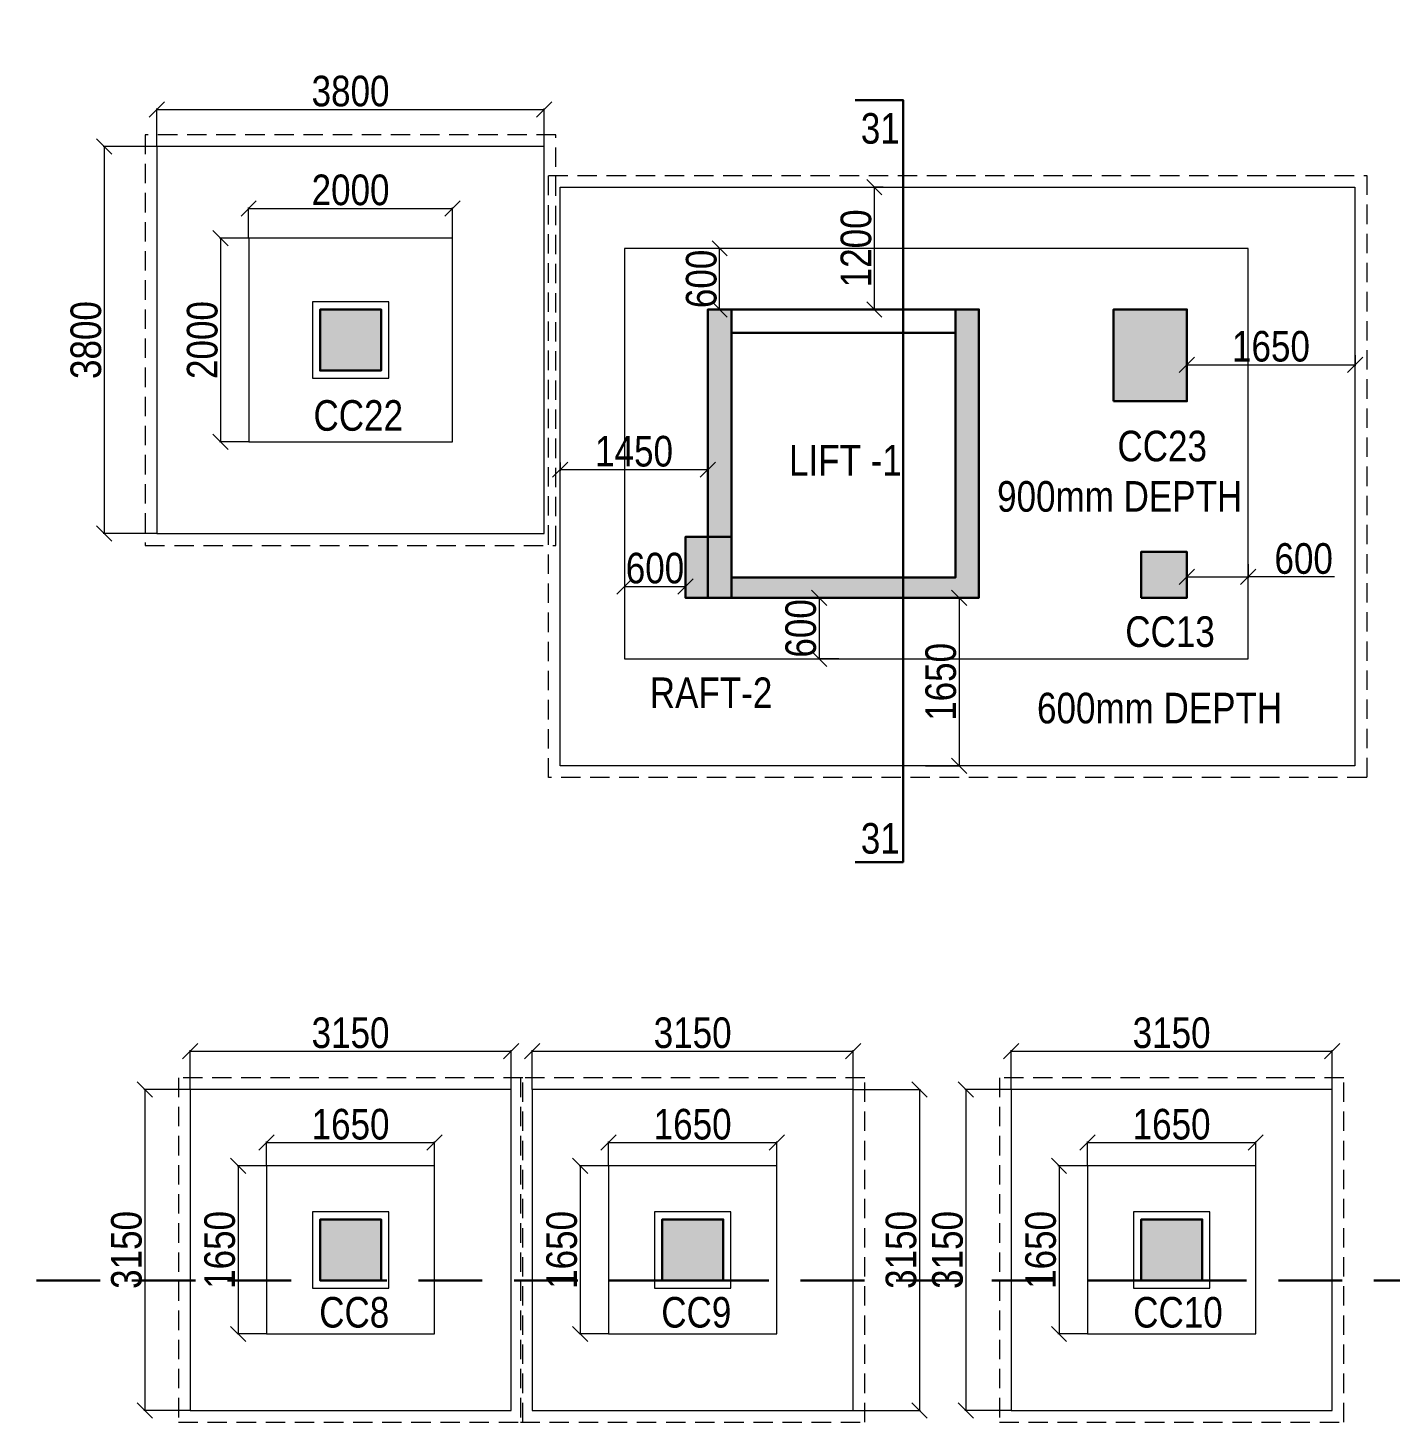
# Model space of a CAD drawing. Header units: millimetres. Extents: x 1112055 to 3390982, y -148532 to 766891.
# Drawn here: x 1975144 to 1988511, y 330890 to 344574 of the extents above; entities that cross this region are included whole.
import ezdxf

# ---------------------------------------------------------------- set-up
doc = ezdxf.new("R2010")
doc.units = ezdxf.units.MM
doc.header["$PDMODE"] = 35
doc.header["$PDSIZE"] = -25
doc.linetypes.add('DASHED2', pattern=[0.375, 0.25, -0.125])
doc.linetypes.add('Hidden', pattern=[9.525, 6.35, -3.175])
for name, color, linetype, lineweight in [('A_COL', 5, 'Continuous', 25), ('B COL. NO.', 3, 'Continuous', 20), ('B FINAL COLUMN', 1, 'Continuous', 30), ('B FOOTING', 49, 'Continuous', 20), ('B FOOTING DIM', 234, 'Continuous', 9), ('B P.C.C', 251, 'Continuous', 0)]:
    doc.layers.add(name, color=color, linetype=linetype, lineweight=lineweight)
for name, color, linetype, lineweight, true_color in [('A_COL HATCH', 7, 'Continuous', 0, 0xc0c0c0), ('B Pedestal', 7, 'Continuous', 9, 0x5c8948), ('B-COL HT', 7, 'Continuous', 0, 0x4e4f45)]:
    doc.layers.add(name, color=color, linetype=linetype, lineweight=lineweight, true_color=true_color)
doc.styles.add('SWINC', font='swissc.ttf')
doc.dimstyles.new('BHOOMI', dxfattribs={"dimtxt": 230, "dimasz": 150, "dimexe": 10, "dimexo": 0, "dimgap": 25, "dimtad": 1, "dimdec": 0, "dimzin": 0, "dimdsep": 46, "dimtxsty": 'SWINC', "dimblk": 'OBLIQUE', "dimcen": 0.09, "dimclrd": 250, "dimclre": 250, "dimclrt": 256, "dimaunit": 1, "dimadec": 3, "dimazin": 0, "dimtfac": 1, "dimtdec": 0, "dimtofl": 0, "dimtmove": 1, "dimatfit": 3, "dimfxl": 100, "dimtolj": 1, "dimtzin": 0, "dimlwd": 9, "dimlwe": 5, "dimarcsym": 0})

# ---------------------------------------------------------------- blocks, each defined once
blk = doc.blocks.new('A$C17056')
at = {"layer": 'A_COL HATCH'}
for points in [[(-15815, -32915), (-15815, -32315), (-15215, -32315), (-15215, -32915)], [(-9580, -34945), (-9580, -32315), (-9350, -32315), (-9350, -35145), (-12230, -35145), (-12230, -34545), (-12010, -34545), (-12010, -32315), (-11780, -32315), (-11780, -34945)], [(-8030, -33215), (-8030, -32315), (-7310, -32315), (-7310, -33215)], [(-7760, -35145), (-7760, -34695), (-7310, -34695), (-7310, -35145)], [(-15215, -41245), (-15215, -41845), (-15815, -41845), (-15815, -41245)], [(-11860, -41245), (-11860, -41845), (-12460, -41845), (-12460, -41245)], [(-7160, -41245), (-7160, -41845), (-7760, -41845), (-7760, -41245)]]:
    blk.add_hatch(color=256, dxfattribs=at).paths.add_polyline_path(points)
at = {"layer": 'A_COL'}
for points in [[(-15815, -32915), (-15815, -32315), (-15215, -32315), (-15215, -32915)], [(-9580, -34945), (-9580, -32315), (-9350, -32315), (-9350, -35145), (-12230, -35145), (-12230, -34545), (-12010, -34545), (-12010, -32315), (-11780, -32315), (-11780, -34945)], [(-8030, -33215), (-8030, -32315), (-7310, -32315), (-7310, -33215)], [(-7760, -35145), (-7760, -34695), (-7310, -34695), (-7310, -35145)], [(-15215, -41245), (-15215, -41845), (-15815, -41845), (-15815, -41245)], [(-11860, -41245), (-11860, -41845), (-12460, -41845), (-12460, -41245)], [(-7160, -41245), (-7160, -41845), (-7760, -41845), (-7760, -41245)]]:
    blk.add_lwpolyline(points, close=True, dxfattribs=at)
blk = doc.blocks.new('A$C4b8f6dbc')
at = {"layer": 'A_COL'}
blk.add_blockref('A$C17056', (63550, 115195), dxfattribs=at)
blk = doc.blocks.new('_Oblique')
at = {"color": 0, "linetype": 'ByBlock', "lineweight": -2}
blk.add_line((-0.5, -0.5), (0.5, 0.5), dxfattribs=at)
blk = doc.blocks.new('*D2038')
at = {"layer": 'B FOOTING DIM', "color": 250, "lineweight": 5, "ltscale": 0.5, "transparency": 16777216}
for p, q in [((1977485, 333405), (1977485, 333643)), ((1977485, 333633), (1979135, 333633)), ((1979135, 333405), (1979135, 333643))]:
    blk.add_line(p, q, dxfattribs=at)
at = {"layer": 'Defpoints', "color": 0, "lineweight": 30, "ltscale": 0.5, "transparency": 16777216}
for p in [(1979135, 333633), (1977485, 333405), (1979135, 333405)]:
    blk.add_point(p, dxfattribs=at)
at = {"layer": 'B FOOTING DIM', "color": 250, "lineweight": 5, "ltscale": 0.5, "transparency": 16777216, "xscale": 150, "yscale": 150, "zscale": 150, "rotation": 180}
blk.add_blockref('_Oblique', (1977485, 333633), dxfattribs=at)
at = {"layer": 'B FOOTING DIM', "color": 250, "lineweight": 5, "ltscale": 0.5, "transparency": 16777216, "xscale": 150, "yscale": 150, "zscale": 150}
blk.add_blockref('_Oblique', (1979135, 333633), dxfattribs=at)
at = {"layer": 'B FOOTING DIM', "ltscale": 0.5, "transparency": 16777216, "insert": (1978310, 333812), "char_height": 300, "attachment_point": 5, "style": 'SWINC'}
blk.add_mtext('\\A1;1650', dxfattribs=at)
blk = doc.blocks.new('*D2039')
at = {"layer": 'B FOOTING DIM', "color": 250, "lineweight": 5, "ltscale": 0.5, "transparency": 16777216}
for p, q in [((1977485, 333405), (1977196, 333405)), ((1977206, 333405), (1977206, 331755)), ((1977485, 331755), (1977196, 331755))]:
    blk.add_line(p, q, dxfattribs=at)
at = {"layer": 'Defpoints', "color": 0, "lineweight": 30, "ltscale": 0.5, "transparency": 16777216}
for p in [(1977485, 333405), (1977206, 331755), (1977485, 331755)]:
    blk.add_point(p, dxfattribs=at)
at = {"layer": 'B FOOTING DIM', "color": 250, "lineweight": 5, "ltscale": 0.5, "transparency": 16777216, "xscale": 150, "yscale": 150, "zscale": 150}
for p, rotation in [((1977206, 333405), 90), ((1977206, 331755), 270)]:
    blk.add_blockref('_Oblique', p, dxfattribs=dict(at, rotation=rotation))
at = {"layer": 'B FOOTING DIM', "ltscale": 0.5, "transparency": 16777216, "insert": (1977027, 332580), "char_height": 300, "attachment_point": 5, "rotation": 90, "style": 'SWINC'}
blk.add_mtext('\\A1;1650', dxfattribs=at)
blk = doc.blocks.new('*D2040')
at = {"layer": 'B FOOTING DIM', "color": 250, "lineweight": 5, "ltscale": 0.5, "transparency": 16777216}
for p, q in [((1976735, 334155), (1976735, 334541)), ((1976735, 334531), (1979885, 334531)), ((1979885, 334155), (1979885, 334541))]:
    blk.add_line(p, q, dxfattribs=at)
at = {"layer": 'Defpoints', "color": 0, "lineweight": 30, "ltscale": 0.5, "transparency": 16777216}
for p in [(1979885, 334531), (1976735, 334155), (1979885, 334155)]:
    blk.add_point(p, dxfattribs=at)
at = {"layer": 'B FOOTING DIM', "color": 250, "lineweight": 5, "ltscale": 0.5, "transparency": 16777216, "xscale": 150, "yscale": 150, "zscale": 150, "rotation": 180}
blk.add_blockref('_Oblique', (1976735, 334531), dxfattribs=at)
at = {"layer": 'B FOOTING DIM', "color": 250, "lineweight": 5, "ltscale": 0.5, "transparency": 16777216, "xscale": 150, "yscale": 150, "zscale": 150}
blk.add_blockref('_Oblique', (1979885, 334531), dxfattribs=at)
at = {"layer": 'B FOOTING DIM', "ltscale": 0.5, "transparency": 16777216, "insert": (1978310, 334710), "char_height": 300, "attachment_point": 5, "style": 'SWINC'}
blk.add_mtext('\\A1;3150', dxfattribs=at)
blk = doc.blocks.new('*D2041')
at = {"layer": 'B FOOTING DIM', "color": 250, "lineweight": 5, "ltscale": 0.5, "transparency": 16777216}
for p, q in [((1976735, 334155), (1976281, 334155)), ((1976291, 334155), (1976291, 331005)), ((1976735, 331005), (1976281, 331005))]:
    blk.add_line(p, q, dxfattribs=at)
at = {"layer": 'Defpoints', "color": 0, "lineweight": 30, "ltscale": 0.5, "transparency": 16777216}
for p in [(1976735, 334155), (1976291, 331005), (1976735, 331005)]:
    blk.add_point(p, dxfattribs=at)
at = {"layer": 'B FOOTING DIM', "color": 250, "lineweight": 5, "ltscale": 0.5, "transparency": 16777216, "xscale": 150, "yscale": 150, "zscale": 150}
for p, rotation in [((1976291, 334155), 90), ((1976291, 331005), 270)]:
    blk.add_blockref('_Oblique', p, dxfattribs=dict(at, rotation=rotation))
at = {"layer": 'B FOOTING DIM', "ltscale": 0.5, "transparency": 16777216, "insert": (1976112, 332580), "char_height": 300, "attachment_point": 5, "rotation": 90, "style": 'SWINC'}
blk.add_mtext('\\A1;3150', dxfattribs=at)
blk = doc.blocks.new('*D2042')
at = {"layer": 'B FOOTING DIM', "color": 250, "lineweight": 5, "ltscale": 0.5, "transparency": 16777216}
for p, q in [((1980842, 333405), (1980842, 333643)), ((1980842, 333633), (1982492, 333633)), ((1982492, 333405), (1982492, 333643))]:
    blk.add_line(p, q, dxfattribs=at)
at = {"layer": 'Defpoints', "color": 0, "lineweight": 30, "ltscale": 0.5, "transparency": 16777216}
for p in [(1982492, 333633), (1980842, 333405), (1982492, 333405)]:
    blk.add_point(p, dxfattribs=at)
at = {"layer": 'B FOOTING DIM', "color": 250, "lineweight": 5, "ltscale": 0.5, "transparency": 16777216, "xscale": 150, "yscale": 150, "zscale": 150, "rotation": 180}
blk.add_blockref('_Oblique', (1980842, 333633), dxfattribs=at)
at = {"layer": 'B FOOTING DIM', "color": 250, "lineweight": 5, "ltscale": 0.5, "transparency": 16777216, "xscale": 150, "yscale": 150, "zscale": 150}
blk.add_blockref('_Oblique', (1982492, 333633), dxfattribs=at)
at = {"layer": 'B FOOTING DIM', "ltscale": 0.5, "transparency": 16777216, "insert": (1981667, 333812), "char_height": 300, "attachment_point": 5, "style": 'SWINC'}
blk.add_mtext('\\A1;1650', dxfattribs=at)
blk = doc.blocks.new('*D2043')
at = {"layer": 'B FOOTING DIM', "color": 250, "lineweight": 5, "ltscale": 0.5, "transparency": 16777216}
for p, q in [((1980842, 333405), (1980552, 333405)), ((1980562, 333405), (1980562, 331755)), ((1980842, 331755), (1980552, 331755))]:
    blk.add_line(p, q, dxfattribs=at)
at = {"layer": 'Defpoints', "color": 0, "lineweight": 30, "ltscale": 0.5, "transparency": 16777216}
for p in [(1980842, 333405), (1980562, 331755), (1980842, 331755)]:
    blk.add_point(p, dxfattribs=at)
at = {"layer": 'B FOOTING DIM', "color": 250, "lineweight": 5, "ltscale": 0.5, "transparency": 16777216, "xscale": 150, "yscale": 150, "zscale": 150}
for p, rotation in [((1980562, 333405), 90), ((1980562, 331755), 270)]:
    blk.add_blockref('_Oblique', p, dxfattribs=dict(at, rotation=rotation))
at = {"layer": 'B FOOTING DIM', "ltscale": 0.5, "transparency": 16777216, "insert": (1980383, 332580), "char_height": 300, "attachment_point": 5, "rotation": 90, "style": 'SWINC'}
blk.add_mtext('\\A1;1650', dxfattribs=at)
blk = doc.blocks.new('*D2044')
at = {"layer": 'B FOOTING DIM', "color": 250, "lineweight": 5, "ltscale": 0.5, "transparency": 16777216}
for p, q in [((1980092, 334155), (1980092, 334541)), ((1980092, 334531), (1983242, 334531)), ((1983242, 334155), (1983242, 334541))]:
    blk.add_line(p, q, dxfattribs=at)
at = {"layer": 'Defpoints', "color": 0, "lineweight": 30, "ltscale": 0.5, "transparency": 16777216}
for p in [(1983242, 334531), (1980092, 334155), (1983242, 334155)]:
    blk.add_point(p, dxfattribs=at)
at = {"layer": 'B FOOTING DIM', "color": 250, "lineweight": 5, "ltscale": 0.5, "transparency": 16777216, "xscale": 150, "yscale": 150, "zscale": 150, "rotation": 180}
blk.add_blockref('_Oblique', (1980092, 334531), dxfattribs=at)
at = {"layer": 'B FOOTING DIM', "color": 250, "lineweight": 5, "ltscale": 0.5, "transparency": 16777216, "xscale": 150, "yscale": 150, "zscale": 150}
blk.add_blockref('_Oblique', (1983242, 334531), dxfattribs=at)
at = {"layer": 'B FOOTING DIM', "ltscale": 0.5, "transparency": 16777216, "insert": (1981667, 334710), "char_height": 300, "attachment_point": 5, "style": 'SWINC'}
blk.add_mtext('\\A1;3150', dxfattribs=at)
blk = doc.blocks.new('*D1821')
at = {"layer": 'B FOOTING DIM', "color": 250, "lineweight": 5, "ltscale": 0.5, "transparency": 16777216}
for p, q in [((1983242, 334155), (1983902, 334155)), ((1983892, 334155), (1983892, 331005)), ((1983242, 331005), (1983902, 331005))]:
    blk.add_line(p, q, dxfattribs=at)
at = {"layer": 'Defpoints', "color": 0, "lineweight": 30, "ltscale": 0.5, "transparency": 16777216}
for p in [(1983242, 334155), (1983242, 331005), (1983892, 331005)]:
    blk.add_point(p, dxfattribs=at)
at = {"layer": 'B FOOTING DIM', "color": 250, "lineweight": 5, "ltscale": 0.5, "transparency": 16777216, "xscale": 150, "yscale": 150, "zscale": 150}
for p, rotation in [((1983892, 334155), 90), ((1983892, 331005), 270)]:
    blk.add_blockref('_Oblique', p, dxfattribs=dict(at, rotation=rotation))
at = {"layer": 'B FOOTING DIM', "ltscale": 0.5, "transparency": 16777216, "insert": (1983713, 332580), "char_height": 300, "attachment_point": 5, "rotation": 90, "style": 'SWINC'}
blk.add_mtext('\\A1;3150', dxfattribs=at)
blk = doc.blocks.new('*D2045')
at = {"layer": 'B FOOTING DIM', "color": 250, "lineweight": 5, "ltscale": 0.5, "transparency": 16777216}
for p, q in [((1985542, 333405), (1985542, 333643)), ((1985542, 333633), (1987192, 333633)), ((1987192, 333405), (1987192, 333643))]:
    blk.add_line(p, q, dxfattribs=at)
at = {"layer": 'Defpoints', "color": 0, "lineweight": 30, "ltscale": 0.5, "transparency": 16777216}
for p in [(1987192, 333633), (1985542, 333405), (1987192, 333405)]:
    blk.add_point(p, dxfattribs=at)
at = {"layer": 'B FOOTING DIM', "color": 250, "lineweight": 5, "ltscale": 0.5, "transparency": 16777216, "xscale": 150, "yscale": 150, "zscale": 150, "rotation": 180}
blk.add_blockref('_Oblique', (1985542, 333633), dxfattribs=at)
at = {"layer": 'B FOOTING DIM', "color": 250, "lineweight": 5, "ltscale": 0.5, "transparency": 16777216, "xscale": 150, "yscale": 150, "zscale": 150}
blk.add_blockref('_Oblique', (1987192, 333633), dxfattribs=at)
at = {"layer": 'B FOOTING DIM', "ltscale": 0.5, "transparency": 16777216, "insert": (1986367, 333812), "char_height": 300, "attachment_point": 5, "style": 'SWINC'}
blk.add_mtext('\\A1;1650', dxfattribs=at)
blk = doc.blocks.new('*D2046')
at = {"layer": 'B FOOTING DIM', "color": 250, "lineweight": 5, "ltscale": 0.5, "transparency": 16777216}
for p, q in [((1985542, 333405), (1985252, 333405)), ((1985262, 333405), (1985262, 331755)), ((1985542, 331755), (1985252, 331755))]:
    blk.add_line(p, q, dxfattribs=at)
at = {"layer": 'Defpoints', "color": 0, "lineweight": 30, "ltscale": 0.5, "transparency": 16777216}
for p in [(1985542, 333405), (1985262, 331755), (1985542, 331755)]:
    blk.add_point(p, dxfattribs=at)
at = {"layer": 'B FOOTING DIM', "color": 250, "lineweight": 5, "ltscale": 0.5, "transparency": 16777216, "xscale": 150, "yscale": 150, "zscale": 150}
for p, rotation in [((1985262, 333405), 90), ((1985262, 331755), 270)]:
    blk.add_blockref('_Oblique', p, dxfattribs=dict(at, rotation=rotation))
at = {"layer": 'B FOOTING DIM', "ltscale": 0.5, "transparency": 16777216, "insert": (1985083, 332580), "char_height": 300, "attachment_point": 5, "rotation": 90, "style": 'SWINC'}
blk.add_mtext('\\A1;1650', dxfattribs=at)
blk = doc.blocks.new('*D2047')
at = {"layer": 'B FOOTING DIM', "color": 250, "lineweight": 5, "ltscale": 0.5, "transparency": 16777216}
for p, q in [((1984792, 334155), (1984792, 334541)), ((1984792, 334531), (1987942, 334531)), ((1987942, 334155), (1987942, 334541))]:
    blk.add_line(p, q, dxfattribs=at)
at = {"layer": 'Defpoints', "color": 0, "lineweight": 30, "ltscale": 0.5, "transparency": 16777216}
for p in [(1987942, 334531), (1984792, 334155), (1987942, 334155)]:
    blk.add_point(p, dxfattribs=at)
at = {"layer": 'B FOOTING DIM', "color": 250, "lineweight": 5, "ltscale": 0.5, "transparency": 16777216, "xscale": 150, "yscale": 150, "zscale": 150, "rotation": 180}
blk.add_blockref('_Oblique', (1984792, 334531), dxfattribs=at)
at = {"layer": 'B FOOTING DIM', "color": 250, "lineweight": 5, "ltscale": 0.5, "transparency": 16777216, "xscale": 150, "yscale": 150, "zscale": 150}
blk.add_blockref('_Oblique', (1987942, 334531), dxfattribs=at)
at = {"layer": 'B FOOTING DIM', "ltscale": 0.5, "transparency": 16777216, "insert": (1986367, 334710), "char_height": 300, "attachment_point": 5, "style": 'SWINC'}
blk.add_mtext('\\A1;3150', dxfattribs=at)
blk = doc.blocks.new('*D2048')
at = {"layer": 'B FOOTING DIM', "color": 250, "lineweight": 5, "ltscale": 0.5, "transparency": 16777216}
for p, q in [((1984792, 334155), (1984338, 334155)), ((1984348, 334155), (1984348, 331005)), ((1984792, 331005), (1984338, 331005))]:
    blk.add_line(p, q, dxfattribs=at)
at = {"layer": 'Defpoints', "color": 0, "lineweight": 30, "ltscale": 0.5, "transparency": 16777216}
for p in [(1984792, 334155), (1984348, 331005), (1984792, 331005)]:
    blk.add_point(p, dxfattribs=at)
at = {"layer": 'B FOOTING DIM', "color": 250, "lineweight": 5, "ltscale": 0.5, "transparency": 16777216, "xscale": 150, "yscale": 150, "zscale": 150}
for p, rotation in [((1984348, 334155), 90), ((1984348, 331005), 270)]:
    blk.add_blockref('_Oblique', p, dxfattribs=dict(at, rotation=rotation))
at = {"layer": 'B FOOTING DIM', "ltscale": 0.5, "transparency": 16777216, "insert": (1984169, 332580), "char_height": 300, "attachment_point": 5, "rotation": 90, "style": 'SWINC'}
blk.add_mtext('\\A1;3150', dxfattribs=at)
blk = doc.blocks.new('*D1966')
at = {"layer": 'B FOOTING DIM', "color": 250, "lineweight": 5, "ltscale": 0.5, "transparency": 16777216}
for p, q in [((1976410, 343410), (1976410, 343783)), ((1976410, 343773), (1980210, 343773)), ((1980210, 343410), (1980210, 343783))]:
    blk.add_line(p, q, dxfattribs=at)
at = {"layer": 'Defpoints', "color": 0, "lineweight": 30, "ltscale": 0.5, "transparency": 16777216}
for p in [(1980210, 343773), (1976410, 343410), (1980210, 343410)]:
    blk.add_point(p, dxfattribs=at)
at = {"layer": 'B FOOTING DIM', "color": 250, "lineweight": 5, "ltscale": 0.5, "transparency": 16777216, "xscale": 150, "yscale": 150, "zscale": 150, "rotation": 180}
blk.add_blockref('_Oblique', (1976410, 343773), dxfattribs=at)
at = {"layer": 'B FOOTING DIM', "color": 250, "lineweight": 5, "ltscale": 0.5, "transparency": 16777216, "xscale": 150, "yscale": 150, "zscale": 150}
blk.add_blockref('_Oblique', (1980210, 343773), dxfattribs=at)
at = {"layer": 'B FOOTING DIM', "ltscale": 0.5, "transparency": 16777216, "insert": (1978310, 343952), "char_height": 300, "attachment_point": 5, "style": 'SWINC'}
blk.add_mtext('\\A1;3800', dxfattribs=at)
blk = doc.blocks.new('*D1967')
at = {"layer": 'B FOOTING DIM', "color": 250, "lineweight": 5, "ltscale": 0.5, "transparency": 16777216}
for p, q in [((1976410, 343410), (1975883, 343410)), ((1975893, 343410), (1975893, 339610)), ((1976410, 339610), (1975883, 339610))]:
    blk.add_line(p, q, dxfattribs=at)
at = {"layer": 'Defpoints', "color": 0, "lineweight": 30, "ltscale": 0.5, "transparency": 16777216}
for p in [(1976410, 343410), (1975893, 339610), (1976410, 339610)]:
    blk.add_point(p, dxfattribs=at)
at = {"layer": 'B FOOTING DIM', "color": 250, "lineweight": 5, "ltscale": 0.5, "transparency": 16777216, "xscale": 150, "yscale": 150, "zscale": 150}
for p, rotation in [((1975893, 343410), 90), ((1975893, 339610), 270)]:
    blk.add_blockref('_Oblique', p, dxfattribs=dict(at, rotation=rotation))
at = {"layer": 'B FOOTING DIM', "ltscale": 0.5, "transparency": 16777216, "insert": (1975714, 341510), "char_height": 300, "attachment_point": 5, "rotation": 90, "style": 'SWINC'}
blk.add_mtext('\\A1;3800', dxfattribs=at)
blk = doc.blocks.new('*D1968')
at = {"layer": 'B FOOTING DIM', "color": 250, "lineweight": 5, "ltscale": 0.5, "transparency": 16777216}
for p, q in [((1977310, 342510), (1977310, 342812)), ((1977310, 342802), (1979310, 342802)), ((1979310, 342510), (1979310, 342812))]:
    blk.add_line(p, q, dxfattribs=at)
at = {"layer": 'Defpoints', "color": 0, "lineweight": 30, "ltscale": 0.5, "transparency": 16777216}
for p in [(1979310, 342802), (1977310, 342510), (1979310, 342510)]:
    blk.add_point(p, dxfattribs=at)
at = {"layer": 'B FOOTING DIM', "color": 250, "lineweight": 5, "ltscale": 0.5, "transparency": 16777216, "xscale": 150, "yscale": 150, "zscale": 150, "rotation": 180}
blk.add_blockref('_Oblique', (1977310, 342802), dxfattribs=at)
at = {"layer": 'B FOOTING DIM', "color": 250, "lineweight": 5, "ltscale": 0.5, "transparency": 16777216, "xscale": 150, "yscale": 150, "zscale": 150}
blk.add_blockref('_Oblique', (1979310, 342802), dxfattribs=at)
at = {"layer": 'B FOOTING DIM', "ltscale": 0.5, "transparency": 16777216, "insert": (1978310, 342982), "char_height": 300, "attachment_point": 5, "style": 'SWINC'}
blk.add_mtext('\\A1;2000', dxfattribs=at)
blk = doc.blocks.new('*D1969')
at = {"layer": 'B FOOTING DIM', "color": 250, "lineweight": 5, "ltscale": 0.5, "transparency": 16777216}
for p, q in [((1977310, 342510), (1977025, 342510)), ((1977035, 342510), (1977035, 340510)), ((1977310, 340510), (1977025, 340510))]:
    blk.add_line(p, q, dxfattribs=at)
at = {"layer": 'Defpoints', "color": 0, "lineweight": 30, "ltscale": 0.5, "transparency": 16777216}
for p in [(1977310, 342510), (1977035, 340510), (1977310, 340510)]:
    blk.add_point(p, dxfattribs=at)
at = {"layer": 'B FOOTING DIM', "color": 250, "lineweight": 5, "ltscale": 0.5, "transparency": 16777216, "xscale": 150, "yscale": 150, "zscale": 150}
for p, rotation in [((1977035, 342510), 90), ((1977035, 340510), 270)]:
    blk.add_blockref('_Oblique', p, dxfattribs=dict(at, rotation=rotation))
at = {"layer": 'B FOOTING DIM', "ltscale": 0.5, "transparency": 16777216, "insert": (1976856, 341510), "char_height": 300, "attachment_point": 5, "rotation": 90, "style": 'SWINC'}
blk.add_mtext('\\A1;2000', dxfattribs=at)
blk = doc.blocks.new('*D2193')
at = {"layer": 'B FOOTING DIM', "color": 250, "lineweight": 5, "ltscale": 0.5, "transparency": 16777216}
for p, q in [((1984477, 338980), (1984272, 338980)), ((1984282, 338980), (1984282, 337330)), ((1983952, 337330), (1984292, 337330))]:
    blk.add_line(p, q, dxfattribs=at)
at = {"layer": 'Defpoints', "color": 0, "lineweight": 30, "ltscale": 0.5, "transparency": 16777216}
for p in [(1984477, 338980), (1983952, 337330), (1984282, 337330)]:
    blk.add_point(p, dxfattribs=at)
at = {"layer": 'B FOOTING DIM', "color": 250, "lineweight": 5, "ltscale": 0.5, "transparency": 16777216, "xscale": 150, "yscale": 150, "zscale": 150}
for p, rotation in [((1984282, 338980), 90), ((1984282, 337330), 270)]:
    blk.add_blockref('_Oblique', p, dxfattribs=dict(at, rotation=rotation))
at = {"layer": 'B FOOTING DIM', "ltscale": 0.5, "transparency": 16777216, "insert": (1984103, 338155), "char_height": 300, "attachment_point": 5, "rotation": 90, "style": 'SWINC'}
blk.add_mtext('\\A1;1650', dxfattribs=at)
blk = doc.blocks.new('*D1834')
at = {"layer": 'B FOOTING DIM', "color": 250, "lineweight": 5, "ltscale": 0.5, "transparency": 16777216}
for p, q in [((1983537, 343010), (1983440, 343010)), ((1983450, 341810), (1983450, 343010)), ((1983577, 341810), (1983440, 341810))]:
    blk.add_line(p, q, dxfattribs=at)
at = {"layer": 'Defpoints', "color": 0, "lineweight": 30, "ltscale": 0.5, "transparency": 16777216}
for p in [(1983450, 343010), (1983537, 343010), (1983577, 341810)]:
    blk.add_point(p, dxfattribs=at)
at = {"layer": 'B FOOTING DIM', "color": 250, "lineweight": 5, "ltscale": 0.5, "transparency": 16777216, "xscale": 150, "yscale": 150, "zscale": 150}
for p, rotation in [((1983450, 343010), 90), ((1983450, 341810), 270)]:
    blk.add_blockref('_Oblique', p, dxfattribs=dict(at, rotation=rotation))
at = {"layer": 'B FOOTING DIM', "ltscale": 0.5, "transparency": 16777216, "insert": (1983271, 342410), "char_height": 300, "attachment_point": 5, "rotation": 90, "style": 'SWINC'}
blk.add_mtext('\\A1;1200', dxfattribs=at)
blk = doc.blocks.new('*D2191')
at = {"layer": 'B FOOTING DIM', "color": 250, "lineweight": 5, "ltscale": 0.5, "transparency": 16777216}
for p, q in [((1980367, 340308), (1980367, 340228)), ((1980367, 340238), (1981817, 340238)), ((1981817, 340308), (1981817, 340228))]:
    blk.add_line(p, q, dxfattribs=at)
at = {"layer": 'Defpoints', "color": 0, "lineweight": 30, "ltscale": 0.5, "transparency": 16777216}
for p in [(1980367, 340308), (1981817, 340308), (1981817, 340238)]:
    blk.add_point(p, dxfattribs=at)
at = {"layer": 'B FOOTING DIM', "color": 250, "lineweight": 5, "ltscale": 0.5, "transparency": 16777216, "xscale": 150, "yscale": 150, "zscale": 150, "rotation": 180}
blk.add_blockref('_Oblique', (1980367, 340238), dxfattribs=at)
at = {"layer": 'B FOOTING DIM', "color": 250, "lineweight": 5, "ltscale": 0.5, "transparency": 16777216, "xscale": 150, "yscale": 150, "zscale": 150}
blk.add_blockref('_Oblique', (1981817, 340238), dxfattribs=at)
at = {"layer": 'B FOOTING DIM', "ltscale": 0.5, "transparency": 16777216, "insert": (1981092, 340417), "char_height": 300, "attachment_point": 5, "style": 'SWINC'}
blk.add_mtext('\\A1;1450', dxfattribs=at)
blk = doc.blocks.new('*D2192')
at = {"layer": 'B FOOTING DIM', "color": 250, "lineweight": 5, "ltscale": 0.5, "transparency": 16777216}
for p, q in [((1986517, 341360), (1986517, 341258)), ((1988167, 341360), (1988167, 341258)), ((1986517, 341268), (1988167, 341268))]:
    blk.add_line(p, q, dxfattribs=at)
at = {"layer": 'Defpoints', "color": 0, "lineweight": 30, "ltscale": 0.5, "transparency": 16777216}
for p in [(1986517, 341360), (1988167, 341360), (1988167, 341268)]:
    blk.add_point(p, dxfattribs=at)
at = {"layer": 'B FOOTING DIM', "color": 250, "lineweight": 5, "ltscale": 0.5, "transparency": 16777216, "xscale": 150, "yscale": 150, "zscale": 150, "rotation": 180}
blk.add_blockref('_Oblique', (1986517, 341268), dxfattribs=at)
at = {"layer": 'B FOOTING DIM', "color": 250, "lineweight": 5, "ltscale": 0.5, "transparency": 16777216, "xscale": 150, "yscale": 150, "zscale": 150}
blk.add_blockref('_Oblique', (1988167, 341268), dxfattribs=at)
at = {"layer": 'B FOOTING DIM', "ltscale": 0.5, "transparency": 16777216, "insert": (1987342, 341447), "char_height": 300, "attachment_point": 5, "style": 'SWINC'}
blk.add_mtext('\\A1;1650', dxfattribs=at)
blk = doc.blocks.new('*D2201')
at = {"layer": 'B FOOTING DIM', "color": 250, "lineweight": 5, "ltscale": 0.5, "transparency": 16777216}
for p, q in [((1981932, 342410), (1981942, 342410)), ((1981932, 341810), (1981932, 342410)), ((1981932, 341810), (1981942, 341810))]:
    blk.add_line(p, q, dxfattribs=at)
at = {"layer": 'Defpoints', "color": 0, "lineweight": 30, "ltscale": 0.5, "transparency": 16777216}
for p in [(1981932, 342410), (1981932, 342410), (1981932, 341810)]:
    blk.add_point(p, dxfattribs=at)
at = {"layer": 'B FOOTING DIM', "color": 250, "lineweight": 5, "ltscale": 0.5, "transparency": 16777216, "xscale": 150, "yscale": 150, "zscale": 150}
for p, rotation in [((1981932, 342410), 90), ((1981932, 341810), 270)]:
    blk.add_blockref('_Oblique', p, dxfattribs=dict(at, rotation=rotation))
at = {"layer": 'B FOOTING DIM', "ltscale": 0.5, "transparency": 16777216, "insert": (1981753, 342110), "char_height": 300, "attachment_point": 5, "rotation": 90, "style": 'SWINC'}
blk.add_mtext('\\A1;600', dxfattribs=at)
blk = doc.blocks.new('*D2202')
at = {"layer": 'B FOOTING DIM', "color": 250, "lineweight": 5, "ltscale": 0.5, "transparency": 16777216}
for p, q in [((1983049, 338980), (1982898, 338980)), ((1982908, 338980), (1982908, 338380)), ((1983103, 338380), (1982898, 338380))]:
    blk.add_line(p, q, dxfattribs=at)
at = {"layer": 'Defpoints', "color": 0, "lineweight": 30, "ltscale": 0.5, "transparency": 16777216}
for p in [(1983049, 338980), (1982908, 338380), (1983103, 338380)]:
    blk.add_point(p, dxfattribs=at)
at = {"layer": 'B FOOTING DIM', "color": 250, "lineweight": 5, "ltscale": 0.5, "transparency": 16777216, "xscale": 150, "yscale": 150, "zscale": 150}
for p, rotation in [((1982908, 338980), 90), ((1982908, 338380), 270)]:
    blk.add_blockref('_Oblique', p, dxfattribs=dict(at, rotation=rotation))
at = {"layer": 'B FOOTING DIM', "ltscale": 0.5, "transparency": 16777216, "insert": (1982729, 338680), "char_height": 300, "attachment_point": 5, "rotation": 90, "style": 'SWINC'}
blk.add_mtext('\\A1;600', dxfattribs=at)
blk = doc.blocks.new('*D2203')
at = {"layer": 'B FOOTING DIM', "color": 250, "lineweight": 5, "ltscale": 0.5, "transparency": 16777216}
for p, q in [((1986517, 339311), (1986517, 339175)), ((1987117, 339311), (1987117, 339175)), ((1986517, 339185), (1987117, 339185)), ((1987967, 339185), (1987117, 339185))]:
    blk.add_line(p, q, dxfattribs=at)
at = {"layer": 'Defpoints', "color": 0, "lineweight": 30, "ltscale": 0.5, "transparency": 16777216}
for p in [(1986517, 339311), (1987117, 339311), (1987117, 339185)]:
    blk.add_point(p, dxfattribs=at)
at = {"layer": 'B FOOTING DIM', "color": 250, "lineweight": 5, "ltscale": 0.5, "transparency": 16777216, "xscale": 150, "yscale": 150, "zscale": 150, "rotation": 180}
blk.add_blockref('_Oblique', (1986517, 339185), dxfattribs=at)
at = {"layer": 'B FOOTING DIM', "color": 250, "lineweight": 5, "ltscale": 0.5, "transparency": 16777216, "xscale": 150, "yscale": 150, "zscale": 150}
blk.add_blockref('_Oblique', (1987117, 339185), dxfattribs=at)
at = {"layer": 'B FOOTING DIM', "ltscale": 0.5, "transparency": 16777216, "insert": (1987663, 339364), "char_height": 300, "attachment_point": 5, "style": 'SWINC'}
blk.add_mtext('\\A1;600', dxfattribs=at)
blk = doc.blocks.new('*D1849')
at = {"layer": 'B FOOTING DIM', "color": 250, "lineweight": 5, "ltscale": 0.5, "transparency": 16777216}
for p, q in [((1980997, 339217), (1980997, 339081)), ((1981597, 339217), (1981597, 339081)), ((1980997, 339091), (1981597, 339091))]:
    blk.add_line(p, q, dxfattribs=at)
at = {"layer": 'Defpoints', "color": 0, "lineweight": 30, "ltscale": 0.5, "transparency": 16777216}
for p in [(1980997, 339217), (1981597, 339217), (1981597, 339091)]:
    blk.add_point(p, dxfattribs=at)
at = {"layer": 'B FOOTING DIM', "color": 250, "lineweight": 5, "ltscale": 0.5, "transparency": 16777216, "xscale": 150, "yscale": 150, "zscale": 150, "rotation": 180}
blk.add_blockref('_Oblique', (1980997, 339091), dxfattribs=at)
at = {"layer": 'B FOOTING DIM', "color": 250, "lineweight": 5, "ltscale": 0.5, "transparency": 16777216, "xscale": 150, "yscale": 150, "zscale": 150}
blk.add_blockref('_Oblique', (1981597, 339091), dxfattribs=at)
at = {"layer": 'B FOOTING DIM', "ltscale": 0.5, "transparency": 16777216, "insert": (1981297, 339270), "char_height": 300, "attachment_point": 5, "style": 'SWINC'}
blk.add_mtext('\\A1;600', dxfattribs=at)

msp = doc.modelspace()

# ---------------------------------------------------------------- hatches: boundary and pattern name
at = {"layer": 'B-COL HT', "lineweight": 0}
h = msp.add_hatch(color=250, dxfattribs=at)
h.dxf.hatch_style = 1
h.paths.add_polyline_path([(1978010.2, 341810.1), (1978610.2, 341810.1), (1978610.2, 341210.1), (1978010.2, 341210.1)])
h = msp.add_hatch(color=250, dxfattribs=at)
h.dxf.hatch_style = 1
h.paths.add_polyline_path([(1982046.9, 341810.1), (1981816.9, 341810.1), (1981816.9, 338980.1), (1984476.9, 338980.1), (1984476.9, 341810.1), (1984246.9, 341810.1), (1984246.9, 339180.1), (1982046.9, 339180.1)])
h = msp.add_hatch(color=250, dxfattribs=at)
h.dxf.hatch_style = 1
h.paths.add_polyline_path([(1985796.9, 340910.1), (1986516.9, 340910.1), (1986516.9, 341810.1), (1985796.9, 341810.1)])
h = msp.add_hatch(color=250, dxfattribs=at)
h.dxf.hatch_style = 1
h.paths.add_polyline_path([(1981596.9, 339580.1), (1982046.9, 339580.1), (1982046.9, 338980.1), (1981596.9, 338980.1)])
h = msp.add_hatch(color=250, dxfattribs=at)
h.dxf.hatch_style = 1
h.paths.add_polyline_path([(1986066.9, 338980.1), (1986516.9, 338980.1), (1986516.9, 339430.1), (1986066.9, 339430.1)])
h = msp.add_hatch(color=250, dxfattribs=at)
h.dxf.hatch_style = 1
h.paths.add_polyline_path([(1978010.2, 332880.1), (1978610.2, 332880.1), (1978610.2, 332280.1), (1978010.2, 332280.1)])
h = msp.add_hatch(color=250, dxfattribs=at)
h.dxf.hatch_style = 1
h.paths.add_polyline_path([(1981366.9, 332880.1), (1981966.9, 332880.1), (1981966.9, 332280.1), (1981366.9, 332280.1)])
h = msp.add_hatch(color=250, dxfattribs=at)
h.dxf.hatch_style = 1
h.paths.add_polyline_path([(1986066.9, 332880.1), (1986666.9, 332880.1), (1986666.9, 332280.1), (1986066.9, 332280.1)])

# ---------------------------------------------------------------- linework, layer by layer
at = {"color": 16, "linetype": 'DASHED2', "lineweight": 30, "ltscale": 2500}
msp.add_lwpolyline([(1941476.9, 332280.1), (1993826.9, 332280.1), (1993826.9, 374125.1), (1941476.9, 374125.1)], close=True, dxfattribs=at)
at = {"color": 6, "lineweight": 30}
msp.add_lwpolyline([(1983262.7, 336387.3), (1983732.7, 336387.3), (1983732.7, 343865.7), (1983262.7, 343865.7)], dxfattribs=at)
at = {"layer": 'B FINAL COLUMN'}
for p, q in [((1984246.9, 341810.1), (1982046.9, 341810.1)), ((1984246.9, 341580.1), (1982046.9, 341580.1))]:
    msp.add_line(p, q, dxfattribs=at)
for points in [[(1978010.2, 341810.1), (1978610.2, 341810.1), (1978610.2, 341210.1), (1978010.2, 341210.1)], [(1985796.9, 340910.1), (1986516.9, 340910.1), (1986516.9, 341810.1), (1985796.9, 341810.1)], [(1981596.9, 339580.1), (1982046.9, 339580.1), (1982046.9, 338980.1), (1981596.9, 338980.1)], [(1986066.9, 338980.1), (1986516.9, 338980.1), (1986516.9, 339430.1), (1986066.9, 339430.1)], [(1978010.2, 332880.1), (1978610.2, 332880.1), (1978610.2, 332280.1), (1978010.2, 332280.1)], [(1981366.9, 332880.1), (1981966.9, 332880.1), (1981966.9, 332280.1), (1981366.9, 332280.1)], [(1986066.9, 332880.1), (1986666.9, 332880.1), (1986666.9, 332280.1), (1986066.9, 332280.1)]]:
    msp.add_lwpolyline(points, close=True, dxfattribs=at)
msp.add_lwpolyline([(1982046.9, 341810.1), (1981816.9, 341810.1), (1981816.9, 338980.1), (1984476.9, 338980.1), (1984476.9, 341810.1), (1984246.9, 341810.1), (1984246.9, 339180.1), (1982046.9, 339180.1), (1982046.9, 341810.1)], dxfattribs=at)
at = {"layer": 'B FOOTING'}
for points in [[(1976410.2, 339610.1), (1980210.2, 339610.1), (1980210.2, 343410.1), (1976410.2, 343410.1)], [(1980366.6, 343009.8), (1988166.5, 343009.8), (1988166.5, 337330.3), (1980366.6, 337330.3)], [(1977310.2, 340510.1), (1979310.2, 340510.1), (1979310.2, 342510.1), (1977310.2, 342510.1)], [(1976735.2, 331005.1), (1979885.2, 331005.1), (1979885.2, 334155.1), (1976735.2, 334155.1)], [(1980091.9, 331005.1), (1983241.9, 331005.1), (1983241.9, 334155.1), (1980091.9, 334155.1)], [(1984791.9, 331005.1), (1987941.9, 331005.1), (1987941.9, 334155.1), (1984791.9, 334155.1)], [(1977485.2, 331755.1), (1979135.2, 331755.1), (1979135.2, 333405.1), (1977485.2, 333405.1)], [(1980841.9, 331755.1), (1982491.9, 331755.1), (1982491.9, 333405.1), (1980841.9, 333405.1)], [(1985541.9, 331755.1), (1987191.9, 331755.1), (1987191.9, 333405.1), (1985541.9, 333405.1)]]:
    msp.add_lwpolyline(points, close=True, dxfattribs=at)
at = {"layer": 'B FOOTING', "color": 4}
msp.add_lwpolyline([(1980996.9, 338380.1), (1987116.9, 338380.1), (1987116.9, 342410.1), (1980996.9, 342410.1)], close=True, dxfattribs=at)
at = {"layer": 'B P.C.C', "color": 250, "linetype": 'Hidden', "lineweight": 0, "ltscale": 30}
for points in [[(1976295.2, 339495.1), (1980325.2, 339495.1), (1980325.2, 343525.1), (1976295.2, 343525.1)], [(1980251.6, 343124.8), (1988281.5, 343124.8), (1988281.5, 337215.3), (1980251.6, 337215.3)], [(1976620.2, 330890.1), (1980000.2, 330890.1), (1980000.2, 334270.1), (1976620.2, 334270.1)], [(1979976.9, 330890.1), (1983356.9, 330890.1), (1983356.9, 334270.1), (1979976.9, 334270.1)], [(1984676.9, 330890.1), (1988056.9, 330890.1), (1988056.9, 334270.1), (1984676.9, 334270.1)]]:
    msp.add_lwpolyline(points, close=True, dxfattribs=at)
at = {"layer": 'B Pedestal', "color": 87, "lineweight": 9}
for points in [[(1977935.2, 341135.1), (1978685.2, 341135.1), (1978685.2, 341885.1), (1977935.2, 341885.1)], [(1977935.2, 332205.1), (1978685.2, 332205.1), (1978685.2, 332955.1), (1977935.2, 332955.1)], [(1981291.9, 332205.1), (1982041.9, 332205.1), (1982041.9, 332955.1), (1981291.9, 332955.1)], [(1985991.9, 332205.1), (1986741.9, 332205.1), (1986741.9, 332955.1), (1985991.9, 332955.1)]]:
    msp.add_lwpolyline(points, close=True, dxfattribs=at)

# ---------------------------------------------------------------- block references
at = {"layer": 'B FOOTING'}
msp.add_blockref('A$C4b8f6dbc', (1930276.9, 258930.1), dxfattribs=at)

# ---------------------------------------------------------------- texts
at = {"color": 6, "lineweight": 30, "style": 'SWINC'}
for s, p in [('31', (1983317.4, 343437.4)), ('RAFT-2', (1981246.3, 337898.2)), ('31', (1983317.4, 336469.4))]:
    msp.add_text(s, height=300, dxfattribs=at).set_placement(p)
at = {"layer": 'B COL. NO.', "style": 'SWINC'}
for s, p in [('CC22', (1977946.4, 340619.9)), ('CC23', (1985835.7, 340319.9)), ('LIFT -1', (1982612.3, 340179.8)), ('CC13', (1985912.5, 338498.7)), ('CC8', (1978002.5, 331817.9)), ('CC9', (1981359.2, 331817.9)), ('CC10', (1985990.3, 331817.9))]:
    msp.add_text(s, height=300, dxfattribs=at).set_placement(p)
at = {"layer": 'B FOOTING', "color": 4, "style": 'SWINC'}
msp.add_text('900mm DEPTH', height=300, dxfattribs=at).set_placement((1984654.7, 339825.5))
at = {"layer": 'B FOOTING', "color": 5, "style": 'SWINC'}
msp.add_text('600mm DEPTH', height=300, dxfattribs=at).set_placement((1985046.3, 337748.2))

# ---------------------------------------------------------------- dimensions: what is measured, and where the dimension line sits
at = {"layer": 'B FOOTING DIM', "color": 250, "ltscale": 0.5}
for base, p1, p2, picture, middle in [((1980210.2, 343773.5), (1976410.2, 343410.1), (1980210.2, 343410.1), '*D1966', (1978310.2, 343952.5)), ((1979310.2, 342802.5), (1977310.2, 342510.1), (1979310.2, 342510.1), '*D1968', (1978310.2, 342981.7)), ((1988166.5, 341268.2), (1986516.9, 341360.1), (1988166.5, 341360.1), '*D2192', (1987341.7, 341447.2)), ((1981816.9, 340238.2), (1980366.6, 340308.2), (1981816.9, 340308.2), '*D2191', (1981091.7, 340417.2)), ((1979885.2, 334531.3), (1976735.2, 334155.1), (1979885.2, 334155.1), '*D2040', (1978310.2, 334710.3)), ((1983241.9, 334531.3), (1980091.9, 334155.1), (1983241.9, 334155.1), '*D2044', (1981666.9, 334710.3)), ((1987941.9, 334531.3), (1984791.9, 334155.1), (1987941.9, 334155.1), '*D2047', (1986366.9, 334710.3)), ((1979135.2, 333633.3), (1977485.2, 333405.1), (1979135.2, 333405.1), '*D2038', (1978310.2, 333812.3)), ((1982491.9, 333633.3), (1980841.9, 333405.1), (1982491.9, 333405.1), '*D2042', (1981666.9, 333812.3)), ((1987191.9, 333633.3), (1985541.9, 333405.1), (1987191.9, 333405.1), '*D2045', (1986366.9, 333812.3))]:
    dim = msp.add_linear_dim(base=base, p1=p1, p2=p2, dimstyle='BHOOMI', override={"dimtxt": 300, "dimlwd": 5}, dxfattribs=at)
    dim.commit()
    dim.dimension.update_dxf_attribs({"geometry": picture, "text_midpoint": middle})
for base, p1, p2, picture, middle in [((1975893.1, 339610.1), (1976410.2, 343410.1), (1976410.2, 339610.1), '*D1967', (1975714.1, 341510.1)), ((1983450.3, 343009.8), (1983576.9, 341810.1), (1983537.3, 343009.8), '*D1834', (1983271.2, 342409.9)), ((1977034.9, 340510.1), (1977310.2, 342510.1), (1977310.2, 340510.1), '*D1969', (1976855.7, 341510.1)), ((1984281.6, 337330.3), (1984476.9, 338980.1), (1983952.2, 337330.3), '*D2193', (1984102.6, 338155.2)), ((1976291.3, 331005.1), (1976735.2, 334155.1), (1976735.2, 331005.1), '*D2041', (1976112.3, 332580.1)), ((1983892.1, 331005.1), (1983241.9, 334155.1), (1983241.9, 331005.1), '*D1821', (1983713.1, 332580.1)), ((1984348, 331005.1), (1984791.9, 334155.1), (1984791.9, 331005.1), '*D2048', (1984169, 332580.1)), ((1977205.6, 331755.1), (1977485.2, 333405.1), (1977485.2, 331755.1), '*D2039', (1977026.6, 332580.1)), ((1980562.3, 331755.1), (1980841.9, 333405.1), (1980841.9, 331755.1), '*D2043', (1980383.3, 332580.1)), ((1985262.3, 331755.1), (1985541.9, 333405.1), (1985541.9, 331755.1), '*D2046', (1985083.3, 332580.1))]:
    dim = msp.add_linear_dim(base=base, p1=p1, p2=p2, angle=90, dimstyle='BHOOMI', override={"dimtxt": 300, "dimlwd": 5}, dxfattribs=at)
    dim.commit()
    dim.dimension.update_dxf_attribs({"geometry": picture, "text_midpoint": middle})
for base, p1, p2, picture, middle in [((1981931.9, 342410.1), (1981931.9, 341810.1), (1981931.9, 342410.1), '*D2201', (1981931.9, 342110.1)), ((1982907.9, 338380.1), (1983049.2, 338980.1), (1983103, 338380.1), '*D2202', (1982907.9, 338680.1))]:
    dim = msp.add_linear_dim(base=base, p1=p1, p2=p2, angle=90, dimstyle='BHOOMI', override={"dimtxt": 300, "dimlwd": 5}, dxfattribs=at)
    dim.commit()
    dim.dimension.update_dxf_attribs({"geometry": picture, "text_midpoint": middle, "dimtype": 128})
for base, p1, p2, picture, middle in [((1987116.9, 339185.1), (1986516.9, 339311), (1987116.9, 339311), '*D2203', (1987662.8, 339069.1)), ((1981596.9, 339091.2), (1980996.9, 339217.2), (1981596.9, 339217.2), '*D1849', (1981296.9, 339091.2))]:
    dim = msp.add_linear_dim(base=base, p1=p1, p2=p2, dimstyle='BHOOMI', override={"dimtxt": 300, "dimlwd": 5}, dxfattribs=at)
    dim.commit()
    dim.dimension.update_dxf_attribs({"geometry": picture, "text_midpoint": middle, "dimtype": 128})

doc.saveas('drawing.dxf')
